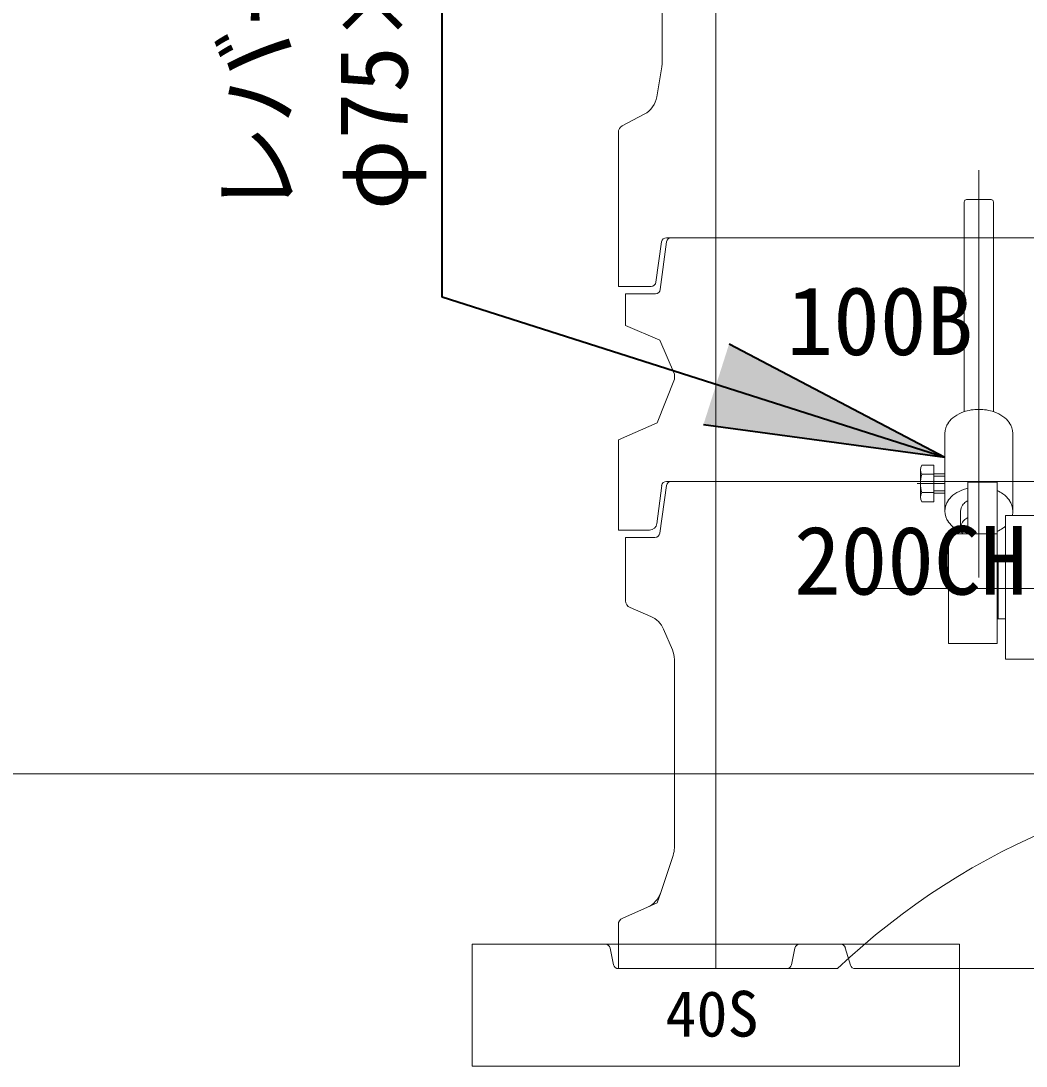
# Model space of a CAD drawing. Units: millimetres at full size, sheet at 1:20; details may follow other scales. Extents: x -5803 to 5817, y -3160 to 3160.
# Drawn here: x -2603.3 to -2190.7, y 1890 to 2319 of the extents above; entities that cross this region are included whole.
import ezdxf
from ezdxf.enums import TextEntityAlignment as Align

# ---------------------------------------------------------------- set-up
doc = ezdxf.new("R2010")
doc.units = ezdxf.units.MM
doc.header["$LTSCALE"] = 20
for name, color, linetype, lineweight in [('0-7_TEMP01', 3, 'Continuous', 18), ('0-9_躯体', 7, 'Continuous', 9), ('0-E_寸法', 1, 'Continuous', 40), ('1-3_補修弁', 7, 'Continuous', 9)]:
    doc.layers.add(name, color=color, linetype=linetype, lineweight=lineweight)
doc.layers.add('0-F_注釈', color=1, linetype='Continuous')
doc.styles.add('ＭＳ ゴシック', font='')
doc.styles.get('ＭＳ ゴシック').set_extended_font_data('MS Gothic')

msp = doc.modelspace()

# ---------------------------------------------------------------- linework, layer by layer
at = {"layer": '0-7_TEMP01'}
for p, q in [((-2210.07, 2090.54), (-2210.07, 2257.72)), ((-2235.43, 2129.11), (-2224.07, 2129.11)), ((-1947.57, 2085.99), (-2261.46, 2085.99)), ((-3348.06, 2009.99), (-215.38, 2009.99)), ((-2218.07, 1929.98), (-1918.07, 1929.98))]:
    msp.add_line(p, q, dxfattribs=at)
at = {"layer": '0-9_躯体'}
for p, q in [((-2318.07, 2429.98), (-2318.07, 2229.98)), ((-2340.07, 2335.3), (-2340.07, 2301.81)), ((-2340.2, 2300.16), (-2342.26, 2287.85)), ((-2347.42, 2280.66), (-2356.48, 2275.83)), ((-2358.06, 2273.19), (-2358.06, 2229.98)), ((-2358.06, 2229.98), (-2358.06, 2209.99)), ((-2340.31, 2228.26), (-2342.63, 2211.7)), ((-2338.3, 2228.24), (-2340.84, 2208.72)), ((-2338.33, 2229.98), (-2068.07, 2229.98)), ((-2068.07, 2229.98), (-2336.31, 2229.98)), ((-2318.07, 2229.98), (-2318.07, 2129.98)), ((-2358.06, 2209.99), (-2344.61, 2209.99)), ((-2355.07, 2206.99), (-2355.07, 2193.99)), ((-2355.07, 2206.99), (-2342.82, 2206.99)), ((-2355.07, 2193.99), (-2341.07, 2187.99)), ((-2341.07, 2187.99), (-2335.07, 2173.99)), ((-2358.06, 2146.99), (-2342.06, 2153.99)), ((-2358.06, 2146.99), (-2358.06, 2109.99)), ((-2340.28, 2128.23), (-2342.24, 2112.61)), ((-2338.31, 2128.26), (-2341.06, 2108.71)), ((-2338.3, 2129.98), (-2068.07, 2129.98)), ((-2318.07, 2129.98), (-2318.07, 1929.98)), ((-2345.22, 2109.99), (-2358.06, 2109.99)), ((-2355.07, 2106.99), (-2355.07, 2080.96)), ((-2343.04, 2106.99), (-2355.07, 2106.99)), ((-2343.04, 2106.99), (-2355.07, 2106.99)), ((-2353.25, 2078.2), (-2344.74, 2074.56)), ((-2339.49, 2069.3), (-2335.88, 2060.87)), ((-2335.07, 2056.93), (-2335.07, 1979.61)), ((-2335.58, 1976.44), (-2340.66, 1961.2)), ((-2342.06, 1956.98), (-2340.66, 1961.2)), ((-2342.06, 1956.98), (-2346.14, 1955.2)), ((-2346.14, 1955.2), (-2356.27, 1950.77)), ((-2358.06, 1948.02), (-2358.06, 1929.98)), ((-2218.07, 1939.99), (-2418.07, 1939.99)), ((-2418.07, 1939.99), (-2418.07, 1889.99)), ((-2218.07, 1939.99), (-2218.07, 1889.99)), ((-2361.38, 1938.37), (-2360.03, 1931.59)), ((-2286.98, 1931.59), (-2285.62, 1938.37)), ((-2262.73, 1931.41), (-2264.88, 1938.56)), ((-2268.07, 1929.98), (-2358.06, 1929.98)), ((-2358.06, 1929.98), (-2288.94, 1929.98)), ((-2260.81, 1929.98), (-2218.07, 1929.98)), ((-2218.07, 1889.99), (-2418.07, 1889.99))]:
    msp.add_line(p, q, dxfattribs=at)
msp.add_lwpolyline([(-2342.06, 2153.99), (-2335.07, 2171.99), (-2335.07, 2173.99)], dxfattribs=at)
for centre, radius, start, end in [((-2350.07, 2301.81), 10, 350.538, 0), ((-2352.12, 2289.49), 10, 298.072, 350.538), ((-2355.07, 2273.19), 3, 118.073, 180), ((-2338.33, 2227.98), 2, 90, 172.001), ((-2336.31, 2227.98), 2, 90, 172.569), ((-2344.61, 2211.99), 2, 270, 352.001), ((-2342.82, 2208.98), 2, 270, 352.569), ((-2338.3, 2127.98), 2, 90, 172.876), ((-2336.33, 2127.98), 2, 90, 172.001), ((-2345.22, 2112.99), 3, 270, 352.874), ((-2343.04, 2108.98), 2, 270, 352.001), ((-2352.07, 2080.96), 3, 180, 246.801), ((-2348.68, 2065.36), 10, 23.199, 66.802), ((-2345.07, 2056.93), 10, 0, 23.199), ((-2068.07, 1719.99), 290, 90, 133.603), ((-2345.07, 1979.61), 10, 341.565, 0), ((-2350.14, 1964.36), 10, 293.629, 341.565), ((-2355.07, 1948.02), 3, 113.629, 180), ((-2363.34, 1937.99), 2, 11.31, 90), ((-2283.66, 1937.99), 2, 90, 168.691), ((-2266.79, 1937.99), 2, 16.7, 90), ((-2358.06, 1931.98), 2, 191.31, 270), ((-2288.94, 1931.98), 2, 270, 348.691), ((-2260.81, 1931.98), 2, 196.7, 270)]:
    msp.add_arc(centre, radius, start, end, dxfattribs=at)
at = {"layer": '0-E_寸法'}
for p, q in [((-2430.33, 2205.59), (-2430.33, 2685.53)), ((-2224.07, 2139.8), (-2430.33, 2205.59)), ((-2224.07, 2139.8), (-2312.61, 2186.27)), ((-2224.07, 2139.8), (-2323.16, 2153.18))]:
    msp.add_line(p, q, dxfattribs=at)
msp.add_solid([(-2323.16, 2153.18), (-2312.61, 2186.27), (-2224.07, 2139.8)], dxfattribs=at)
at = {"layer": '1-3_補修弁'}
for p, q in [((-2216.07, 2244.64), (-2216.07, 2158.57)), ((-2205.07, 2245.64), (-2215.07, 2245.64)), ((-2204.07, 2244.64), (-2204.07, 2158.57)), ((-2224.07, 2117.8), (-2224.07, 2149.62)), ((-2196.07, 2117.8), (-2196.07, 2149.62)), ((-2233.47, 2136.62), (-2228.57, 2136.62)), ((-2228.57, 2136.62), (-2228.57, 2121.61)), ((-2234.07, 2134.74), (-2234.07, 2123.5)), ((-2233.49, 2132.87), (-2228.57, 2132.87)), ((-2224.07, 2133.12), (-2228.57, 2133.12)), ((-2228.57, 2132.11), (-2224.07, 2132.11)), ((-2202.57, 2129.64), (-2214.57, 2129.64)), ((-2214.57, 2108.49), (-2214.57, 2129.64)), ((-2202.57, 2129.64), (-2202.57, 2063.49)), ((-2233.49, 2125.36), (-2228.57, 2125.36)), ((-2228.57, 2126.12), (-2224.07, 2126.12)), ((-2228.57, 2125.11), (-2224.07, 2125.11)), ((-2228.57, 2121.61), (-2233.47, 2121.61)), ((-2217.57, 2117.8), (-2217.57, 2110.88)), ((-2199.07, 2115.99), (-2167.06, 2115.99)), ((-2199.07, 2115.99), (-2199.07, 2056.99)), ((-2202.57, 2108.49), (-2222.57, 2108.49)), ((-2202.57, 2097.98), (-2202.07, 2098.49)), ((-2202.07, 2098.49), (-2199.07, 2098.49)), ((-2202.07, 2098.49), (-2202.07, 2073.49)), ((-2202.07, 2073.49), (-2202.57, 2073.99)), ((-2202.07, 2073.49), (-2199.07, 2073.49)), ((-2199.07, 2056.99), (-2166.07, 2056.99))]:
    msp.add_line(p, q, dxfattribs=at)
msp.add_lwpolyline([(-2222.57, 2108.49), (-2222.57, 2063.49), (-2202.57, 2063.49)], dxfattribs=at)
for centre, radius, start, end in [((-2215.07, 2244.64), 1, 90, 180), ((-2205.07, 2244.64), 1, 0, 90), ((-2211.43, 2144.38), 14.93, 109.1437, 124.868), ((-2210.13, 2140.62), 18.91, 89.8112, 109.1422), ((-2210.01, 2140.62), 18.91, 70.8578, 90.1888), ((-2208.7, 2144.38), 14.93, 55.132, 70.8563), ((-2216.42, 2149.53), 7.64, 143.7701, 179.3066), ((-2213.76, 2147.67), 10.9, 124.748, 144.1564), ((-2206.38, 2147.67), 10.9, 35.8436, 55.252), ((-2203.72, 2149.53), 7.64, 0.6934, 36.2299), ((-2230.78, 2134.74), 3.29, 144.992, 214.565), ((-2221.64, 2129.11), 12.42, 162.412, 197.588), ((-2230.78, 2123.5), 3.29, 145.435, 215.008), ((-2213.76, 2115.85), 10.9, 124.748, 144.1564), ((-2211.43, 2112.56), 14.93, 109.1437, 124.868), ((-2212.64, 2117.43), 9.94, 101.1418, 111.7481), ((-2206.29, 2116.8), 10.08, 52.6097, 68.334), ((-2206.38, 2115.85), 10.9, 35.8436, 55.252), ((-2216.42, 2117.71), 7.64, 143.7701, 179.3066), ((-2213.47, 2117.76), 4.09, 143.7701, 179.3066), ((-2212.05, 2116.76), 5.84, 124.748, 144.1564), ((-2212.13, 2117.17), 5.45, 116.5579, 126.4811), ((-2203.72, 2117.71), 7.64, 0.6934, 36.2299), ((-2216.42, 2117.89), 7.64, 180.6934, 216.2299), ((-2212.13, 2110.25), 5.45, 116.5579, 126.4811), ((-2203.17, 2117.81), 7.11, 345.1092, 359.9527), ((-2213.76, 2119.76), 10.9, 215.8436, 235.252), ((-2213.14, 2119.98), 11.45, 233.3321, 249.0563), ((-2213.47, 2110.83), 4.09, 143.7701, 179.3066), ((-2213.47, 2110.93), 4.09, 180.6934, 216.2299), ((-2212.05, 2109.84), 5.84, 124.748, 144.1564), ((-2208.38, 2122.49), 14.29, 293.9882, 305.0681), ((-2202.18, 2114.46), 4.17, 298.8243, 318.2327), ((-2216.68, 2108.55), 0.095, 205.7506, 225.159)]:
    msp.add_arc(centre, radius, start, end, dxfattribs=at)

# ---------------------------------------------------------------- texts
at = {"layer": '0-E_寸法', "style": 'ＭＳ ゴシック'}
for s, p in [('レバー式補修弁（ボール）', (-2483.98, 2238.31)), ('φ75×150H', (-2436.15, 2241.24))]:
    msp.add_text(s, height=28.15, rotation=90, dxfattribs=at).set_placement(p, align=Align.BOTTOM_LEFT)
at = {"layer": '0-F_注釈', "style": 'ＭＳ ゴシック'}
for s, height, p in [('100B', 28.15, (-2289.01, 2173.36)), ('200CH', 28.15, (-2285.95, 2075.05)), ('40S', 18.77, (-2338.78, 1896.47))]:
    msp.add_text(s, height=height, dxfattribs=at).set_placement(p, align=Align.BOTTOM_LEFT)

doc.saveas('drawing.dxf')
